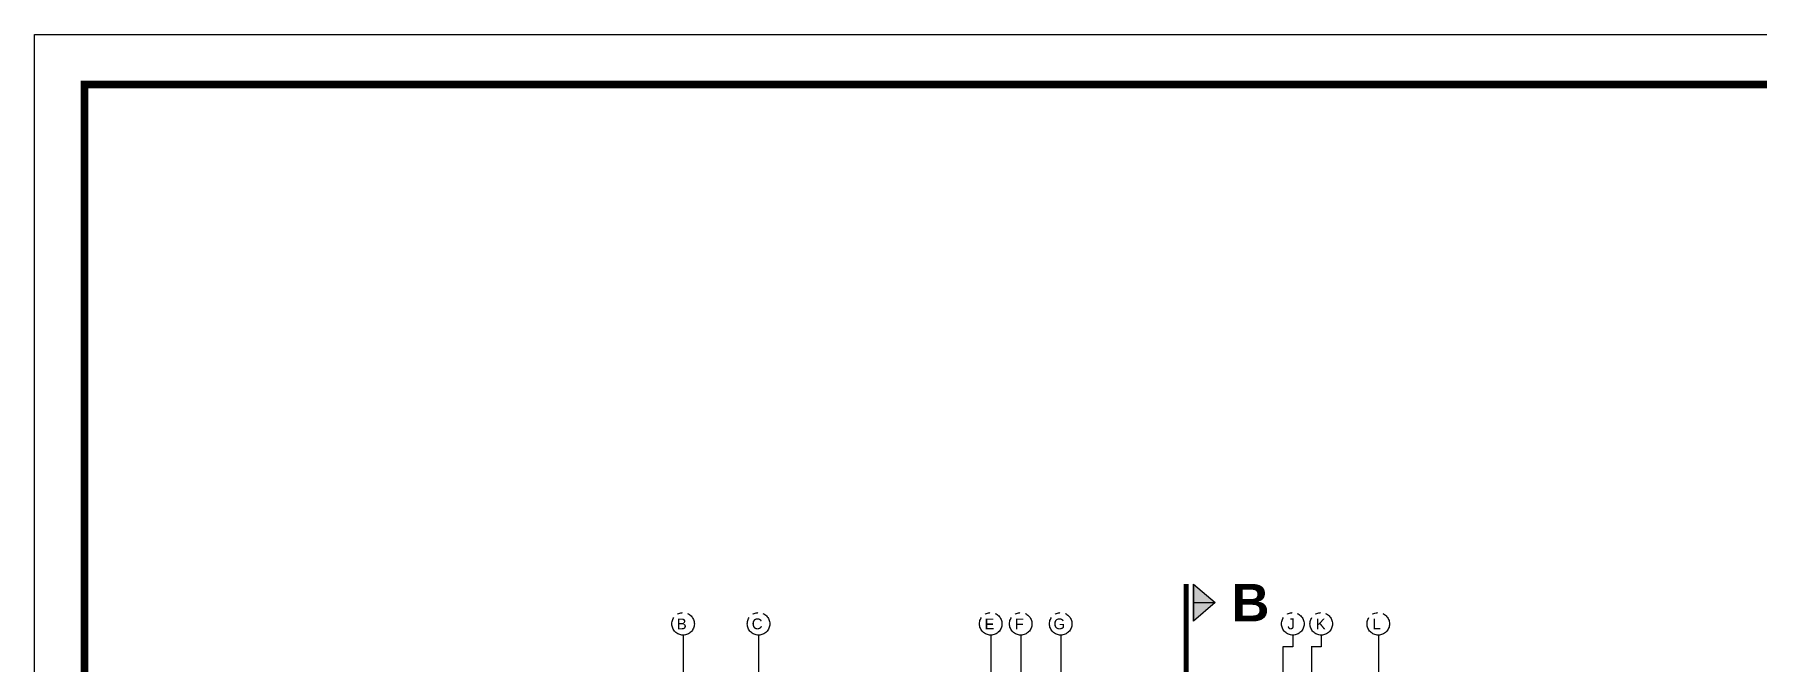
# Model space of a CAD drawing. Header units: millimetres. Extents: x 1217 to 2428, y 234 to 644.
# Drawn here: x 2338.46 to 2372.98, y 631.07 to 643.66 of the extents above; entities that cross this region are included whole.
import ezdxf

# ---------------------------------------------------------------- set-up
doc = ezdxf.new("R2010")
doc.units = ezdxf.units.MM
doc.linetypes.add('ACAD_ISO04W100', pattern=[30, 24, -3, 0, -3])
doc.linetypes.add('DASHDOTX2', pattern=[0.84, 0.4, -0.2, 0.04, -0.2])
for name, color, linetype in [('0.1', 251, 'Continuous'), ('CORTES', 30, 'Continuous'), ('EJES', 8, 'Continuous')]:
    doc.layers.add(name, color=color, linetype=linetype)
doc.styles.get("Standard").update_dxf_attribs({"font": 'arial.ttf'})

msp = doc.modelspace()

# ---------------------------------------------------------------- hatches: boundary and pattern name
at = {"layer": 'CORTES', "ltscale": 3}
h = msp.add_hatch(color=256, dxfattribs=at)
h.dxf.hatch_style = 1
h.paths.add_polyline_path([(2362.0987, 632.29363), (2361.66827, 631.92228), (2361.66827, 632.29363)])
h.paths.add_polyline_path([(2362.0987, 632.29363), (2361.66827, 632.29363), (2361.66827, 632.66497)])

# ---------------------------------------------------------------- linework, layer by layer
at = {"layer": '0.1', "ltscale": 3, "elevation": 0}
msp.add_lwpolyline([(2338.46076, 583.66279), (2338.46076, 643.66279), (2428.46076, 643.66279), (2428.46076, 583.66279), (2338.46076, 583.66279)], dxfattribs=at)
at = {"layer": '0.1', "ltscale": 3, "const_width": 0.15, "elevation": 0}
msp.add_lwpolyline([(2339.46076, 584.66279), (2339.46076, 642.66279), (2427.46076, 642.66279), (2427.46076, 584.66279)], close=True, dxfattribs=at)
at = {"layer": 'CORTES', "color": 1, "linetype": 'DASHDOTX2', "ltscale": 1.5, "const_width": 0.1, "elevation": 0}
msp.add_lwpolyline([(2361.52218, 626.78532), (2361.52218, 632.66497), (2361.52218, 632.66497)], dxfattribs=at)
at = {"layer": 'CORTES', "ltscale": 3, "elevation": 0}
msp.add_lwpolyline([(2361.66827, 632.66497), (2361.66827, 631.92228), (2361.66827, 632.29363), (2362.0987, 632.29363), (2361.66827, 631.92228), (2361.66827, 632.66497), (2362.0987, 632.29363)], dxfattribs=at)
at = {"layer": 'EJES', "linetype": 'ACAD_ISO04W100', "ltscale": 0.035, "elevation": 0}
for points in [[(2351.44821, 631.6424), (2351.44821, 621.39329)], [(2351.44821, 631.6424), (2351.44821, 621.39329)], [(2352.95819, 631.6424), (2352.95819, 619.79381)], [(2357.60864, 631.6424), (2357.60864, 624.7924)], [(2358.20906, 631.6424), (2358.20906, 624.7924)], [(2359.00997, 631.6424), (2359.00997, 624.7924)], [(2363.45609, 631.40723), (2363.45609, 624.7924)], [(2364.02728, 631.40648), (2364.02728, 624.7924)], [(2365.36878, 631.6424), (2365.36878, 624.7924)]]:
    msp.add_lwpolyline(points, dxfattribs=at)
at = {"layer": 'EJES', "ltscale": 3, "elevation": 0}
for points in [[(2363.65665, 631.6424), (2363.65665, 631.40648), (2363.45779, 631.40648)], [(2364.22503, 631.6424), (2364.22503, 631.40648), (2364.02617, 631.40648)]]:
    msp.add_lwpolyline(points, dxfattribs=at)
at = {"layer": 'EJES', "linetype": 'ACAD_ISO04W100', "ltscale": 0.035}
for centre in [(2351.44821, 631.86737, 0), (2352.95819, 631.86738, 0), (2352.95819, 631.86737, 0), (2357.60754, 631.86738, 0), (2357.60753, 631.86737, 0), (2358.20796, 631.86737, 0), (2358.20796, 631.86737, 0), (2358.20796, 631.86738, 0), (2358.20796, 631.86738, 0), (2359.00887, 631.86738, 0), (2359.00887, 631.86738, 0), (2359.00887, 631.86737, 0), (2359.00887, 631.86737, 0), (2363.65665, 631.86737, 0), (2364.22503, 631.86737, 0), (2365.36768, 631.86738, 0)]:
    msp.add_circle(centre, 0.22497, dxfattribs=at)

# ---------------------------------------------------------------- texts
at = {"layer": 'CORTES', "insert": (2362.81022, 632.29228, 0), "char_height": 0.75, "width": 2.965897, "attachment_point": 5}
msp.add_mtext('{\\fArial|b1|i0|c0|p34;B}', dxfattribs=at)
at = {"layer": 'EJES', "attachment_point": 5}
for s, insert, char_height, width in [('B', (2351.4202, 631.86564, 0), 0.21599, 0.344354), ('B', (2351.4202, 631.86563, 0), 0.21599, 0.344354), ('C', (2352.93019, 631.86564, 0), 0.21599, 0.344354), ('C', (2352.93019, 631.86563, 0), 0.21599, 0.344354), ('E', (2357.57953, 631.86563, 0), 0.21599, 0.344354), ('F', (2357.57953, 631.86564, 0), 0.21599, 0.344354), ('F', (2358.17995, 631.86563, 0), 0.21599, 0.344354), ('G', (2358.98086, 631.86563, 0), 0.21599, 0.344354), ('J', (2363.62312, 631.86563, 0), 0.216, 0.344369), ('K', (2364.21436, 631.86563, 0), 0.216, 0.344369), ('L', (2365.33421, 631.86563, 0), 0.216, 0.344369)]:
    msp.add_mtext(s, dxfattribs=dict(at, insert=insert, char_height=char_height, width=width))

doc.saveas('drawing.dxf')
